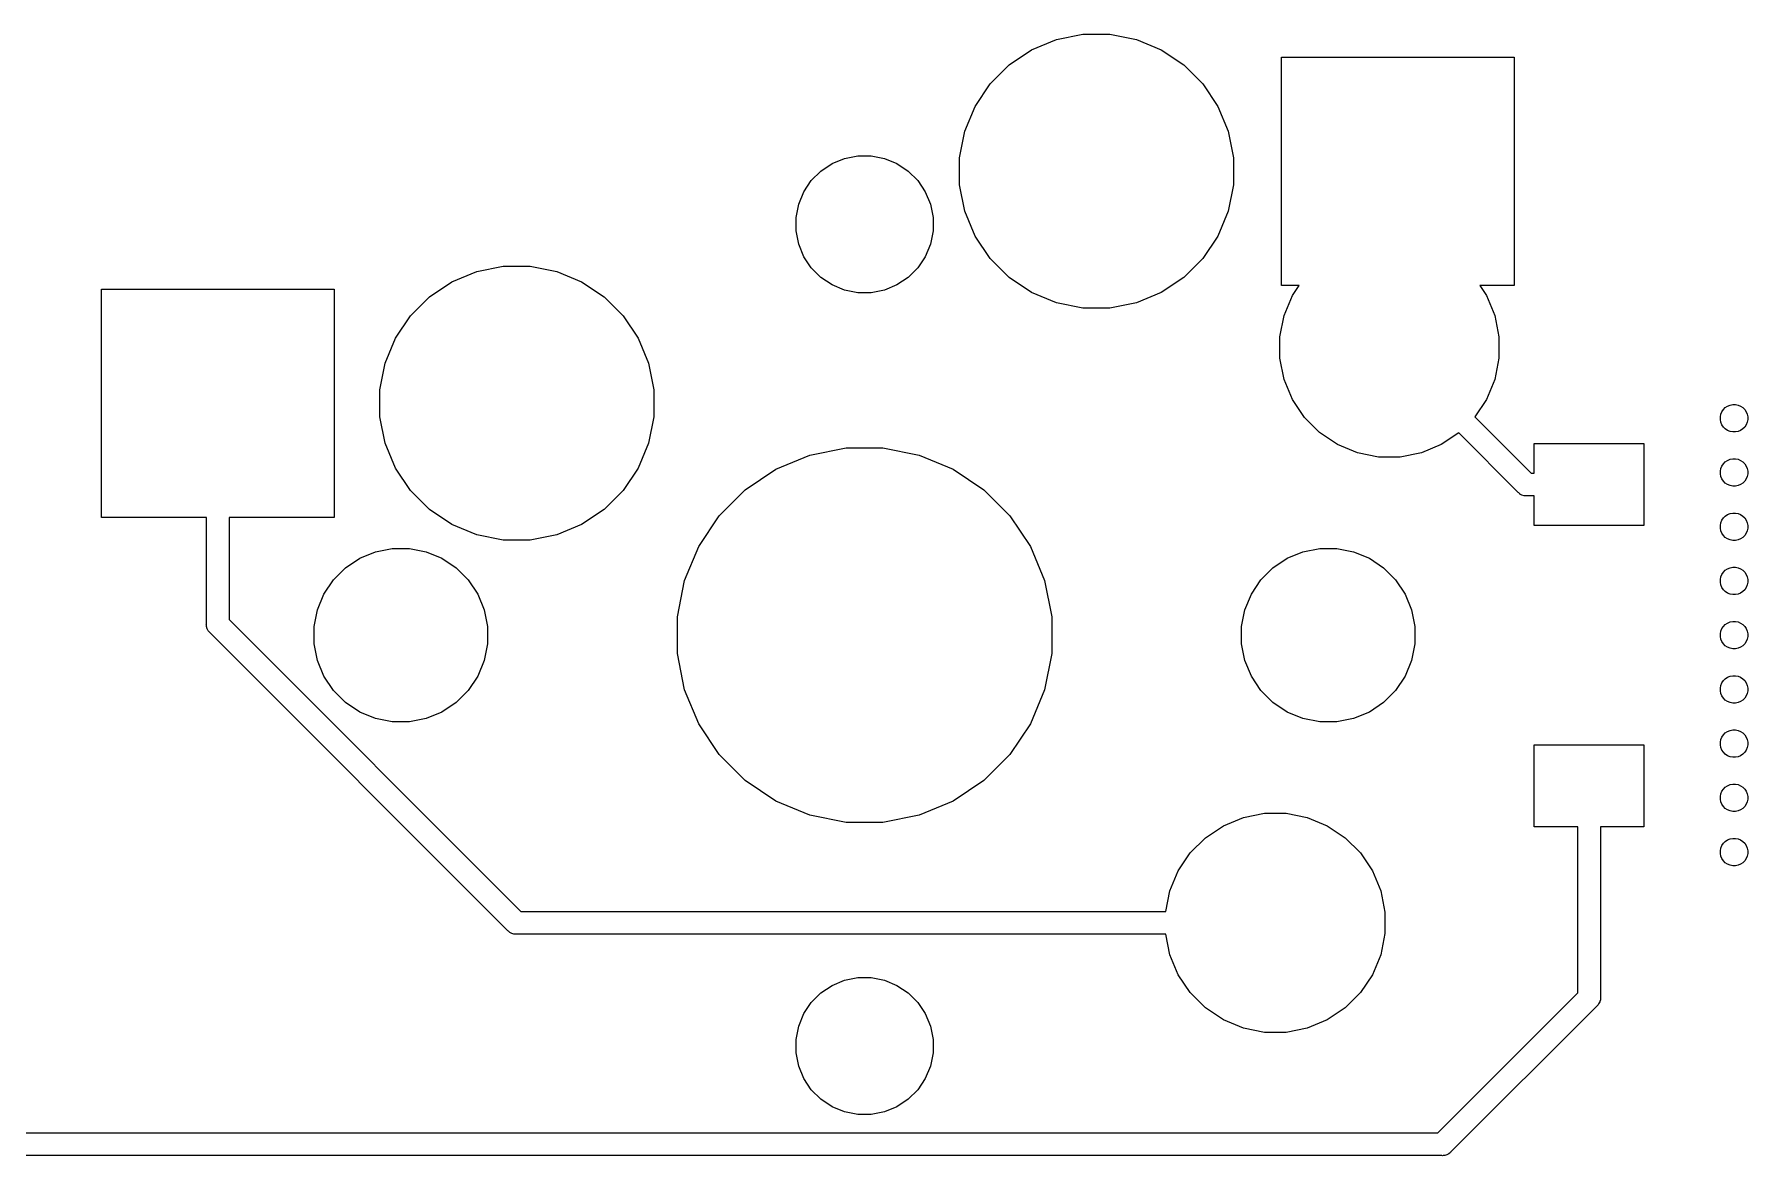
# Model space of a CAD drawing. Extents: x 52 to 337, y -160 to -34.
# Drawn here: x 175.05 to 193.82, y -56.5 to -44.22 of the extents above; entities that cross this region are included whole.
import ezdxf

# ---------------------------------------------------------------- set-up
doc = ezdxf.new("R2010")
doc.units = 0
doc.layers.add('BLACK', color=7, linetype='CONTINUOUS')

msp = doc.modelspace()

# ---------------------------------------------------------------- linework, layer by layer
at = {"layer": 'BLACK', "linetype": 'CONTINUOUS'}
for p, q in [((185.979, -44.3907), (186.252, -44.2776)), ((186.252, -44.2776), (186.542, -44.22)), ((186.542, -44.22), (186.838, -44.22)), ((186.838, -44.22), (187.128, -44.2776)), ((187.128, -44.2776), (187.401, -44.3907)), ((185.734, -44.5549), (185.979, -44.3907)), ((187.401, -44.3907), (187.646, -44.5549)), ((188.717, -46.97), (188.717, -44.47)), ((188.717, -44.47), (191.267, -44.47)), ((191.267, -44.47), (191.267, -46.97)), ((185.525, -44.7638), (185.734, -44.5549)), ((187.646, -44.5549), (187.855, -44.7638)), ((185.361, -45.0095), (185.525, -44.7638)), ((187.855, -44.7638), (188.019, -45.0095)), ((185.248, -45.2825), (185.361, -45.0095)), ((188.019, -45.0095), (188.132, -45.2825)), ((185.19, -45.5723), (185.248, -45.2825)), ((188.132, -45.2825), (188.19, -45.5723)), ((183.795, -45.6354), (183.931, -45.5788)), ((183.931, -45.5788), (184.076, -45.55)), ((184.076, -45.55), (184.224, -45.55)), ((184.224, -45.55), (184.369, -45.5788)), ((184.369, -45.5788), (184.505, -45.6354)), ((185.19, -45.8677), (185.19, -45.5723)), ((188.19, -45.5723), (188.19, -45.8677)), ((183.567, -45.8219), (183.672, -45.7174)), ((183.672, -45.7174), (183.795, -45.6354)), ((184.505, -45.6354), (184.628, -45.7174)), ((184.628, -45.7174), (184.733, -45.8219)), ((183.429, -46.0812), (183.485, -45.9447)), ((183.485, -45.9447), (183.567, -45.8219)), ((184.733, -45.8219), (184.815, -45.9447)), ((184.815, -45.9447), (184.871, -46.0812)), ((185.248, -46.1575), (185.19, -45.8677)), ((188.19, -45.8677), (188.132, -46.1575)), ((183.4, -46.2261), (183.429, -46.0812)), ((184.871, -46.0812), (184.9, -46.2261)), ((185.361, -46.4305), (185.248, -46.1575)), ((188.132, -46.1575), (188.019, -46.4305)), ((183.4, -46.3739), (183.4, -46.2261)), ((184.9, -46.2261), (184.9, -46.3739)), ((183.429, -46.5188), (183.4, -46.3739)), ((183.485, -46.6553), (183.429, -46.5188)), ((184.871, -46.5188), (184.815, -46.6553)), ((184.9, -46.3739), (184.871, -46.5188)), ((185.525, -46.6762), (185.361, -46.4305)), ((188.019, -46.4305), (187.855, -46.6762)), ((183.567, -46.7781), (183.485, -46.6553)), ((184.815, -46.6553), (184.733, -46.7781)), ((185.734, -46.8851), (185.525, -46.6762)), ((187.855, -46.6762), (187.646, -46.8851)), ((179.629, -46.9307), (179.902, -46.8176)), ((179.902, -46.8176), (180.192, -46.76)), ((180.192, -46.76), (180.488, -46.76)), ((180.488, -46.76), (180.778, -46.8176)), ((180.778, -46.8176), (181.051, -46.9307)), ((183.672, -46.8826), (183.567, -46.7781)), ((183.795, -46.9646), (183.672, -46.8826)), ((184.628, -46.8826), (184.505, -46.9646)), ((184.733, -46.7781), (184.628, -46.8826)), ((185.979, -47.0493), (185.734, -46.8851)), ((187.646, -46.8851), (187.401, -47.0493)), ((175.79, -49.51), (175.79, -47.01)), ((175.79, -47.01), (178.34, -47.01)), ((178.34, -47.01), (178.34, -49.51)), ((179.175, -47.3038), (179.384, -47.0949)), ((179.384, -47.0949), (179.629, -46.9307)), ((181.051, -46.9307), (181.296, -47.0949)), ((181.296, -47.0949), (181.505, -47.3038)), ((183.931, -47.0212), (183.795, -46.9646)), ((184.076, -47.05), (183.931, -47.0212)), ((184.224, -47.05), (184.076, -47.05)), ((184.369, -47.0212), (184.224, -47.05)), ((184.505, -46.9646), (184.369, -47.0212)), ((186.252, -47.1624), (185.979, -47.0493)), ((187.401, -47.0493), (187.128, -47.1624)), ((188.911, -46.97), (188.717, -46.97)), ((188.746, -47.3), (188.837, -47.0816)), ((188.837, -47.0816), (188.911, -46.97)), ((191.267, -46.97), (190.889, -46.97)), ((190.889, -46.97), (190.963, -47.0816)), ((190.963, -47.0816), (191.054, -47.3)), ((186.542, -47.22), (186.252, -47.1624)), ((186.838, -47.22), (186.542, -47.22)), ((187.128, -47.1624), (186.838, -47.22)), ((188.7, -47.5318), (188.746, -47.3)), ((191.054, -47.3), (191.1, -47.5318)), ((179.011, -47.5495), (179.175, -47.3038)), ((181.505, -47.3038), (181.669, -47.5495)), ((178.898, -47.8225), (179.011, -47.5495)), ((181.669, -47.5495), (181.782, -47.8225)), ((188.7, -47.7682), (188.7, -47.5318)), ((191.1, -47.5318), (191.1, -47.7682)), ((178.84, -48.1123), (178.898, -47.8225)), ((181.782, -47.8225), (181.84, -48.1123)), ((188.746, -48), (188.7, -47.7682)), ((191.1, -47.7682), (191.054, -48)), ((188.837, -48.2184), (188.746, -48)), ((191.054, -48), (190.963, -48.2184)), ((178.84, -48.4077), (178.84, -48.1123)), ((181.84, -48.1123), (181.84, -48.4077)), ((188.968, -48.415), (188.837, -48.2184)), ((190.963, -48.2184), (190.836, -48.4092)), ((178.898, -48.6975), (178.84, -48.4077)), ((181.84, -48.4077), (181.782, -48.6975)), ((189.135, -48.5821), (188.968, -48.415)), ((190.836, -48.4092), (191.452, -49.025)), ((193.525, -48.4102), (193.531, -48.3812)), ((193.525, -48.4398), (193.525, -48.4102)), ((193.531, -48.3812), (193.542, -48.3539)), ((193.542, -48.3539), (193.558, -48.3294)), ((193.558, -48.3294), (193.579, -48.3085)), ((193.579, -48.3085), (193.604, -48.2921)), ((193.604, -48.2921), (193.631, -48.2808)), ((193.631, -48.2808), (193.66, -48.275)), ((193.66, -48.275), (193.69, -48.275)), ((193.69, -48.275), (193.719, -48.2808)), ((193.719, -48.2808), (193.746, -48.2921)), ((193.746, -48.2921), (193.771, -48.3085)), ((193.771, -48.3085), (193.792, -48.3294)), ((193.792, -48.3294), (193.808, -48.3539)), ((193.808, -48.3539), (193.819, -48.3812)), ((193.819, -48.3812), (193.825, -48.4102)), ((193.825, -48.4102), (193.825, -48.4398)), ((189.332, -48.7134), (189.135, -48.5821)), ((190.659, -48.586), (190.468, -48.7134)), ((191.307, -49.2341), (190.659, -48.586)), ((193.531, -48.4688), (193.525, -48.4398)), ((193.542, -48.4961), (193.531, -48.4688)), ((193.558, -48.5206), (193.542, -48.4961)), ((193.579, -48.5415), (193.558, -48.5206)), ((193.604, -48.5579), (193.579, -48.5415)), ((193.631, -48.5692), (193.604, -48.5579)), ((193.66, -48.575), (193.631, -48.5692)), ((193.69, -48.575), (193.66, -48.575)), ((193.719, -48.5692), (193.69, -48.575)), ((193.746, -48.5579), (193.719, -48.5692)), ((193.771, -48.5415), (193.746, -48.5579)), ((193.792, -48.5206), (193.771, -48.5415)), ((193.808, -48.4961), (193.792, -48.5206)), ((193.819, -48.4688), (193.808, -48.4961)), ((193.825, -48.4398), (193.819, -48.4688)), ((179.011, -48.9705), (178.898, -48.6975)), ((181.782, -48.6975), (181.669, -48.9705)), ((183.552, -48.8288), (183.948, -48.75)), ((183.948, -48.75), (184.352, -48.75)), ((184.352, -48.75), (184.748, -48.8288)), ((189.55, -48.8039), (189.332, -48.7134)), ((190.468, -48.7134), (190.25, -48.8039)), ((191.487, -49.025), (191.487, -48.7)), ((191.487, -48.7), (192.688, -48.7)), ((192.688, -48.7), (192.688, -49.6)), ((179.175, -49.2162), (179.011, -48.9705)), ((181.669, -48.9705), (181.505, -49.2162)), ((182.843, -49.2077), (183.179, -48.9833)), ((183.179, -48.9833), (183.552, -48.8288)), ((184.748, -48.8288), (185.121, -48.9833)), ((185.121, -48.9833), (185.457, -49.2077)), ((189.782, -48.85), (189.55, -48.8039)), ((190.018, -48.85), (189.782, -48.85)), ((190.25, -48.8039), (190.018, -48.85)), ((193.525, -49.004), (193.531, -48.975)), ((193.531, -48.975), (193.542, -48.9477)), ((193.542, -48.9477), (193.558, -48.9231)), ((193.558, -48.9231), (193.579, -48.9022)), ((193.579, -48.9022), (193.604, -48.8858)), ((193.604, -48.8858), (193.631, -48.8745)), ((193.631, -48.8745), (193.66, -48.8687)), ((193.66, -48.8687), (193.69, -48.8687)), ((193.69, -48.8687), (193.719, -48.8745)), ((193.719, -48.8745), (193.746, -48.8858)), ((193.746, -48.8858), (193.771, -48.9022)), ((193.771, -48.9022), (193.792, -48.9231)), ((193.792, -48.9231), (193.808, -48.9477)), ((193.808, -48.9477), (193.819, -48.975)), ((193.819, -48.975), (193.825, -49.004)), ((191.452, -49.025), (191.487, -49.025)), ((193.525, -49.0335), (193.525, -49.004)), ((193.531, -49.0625), (193.525, -49.0335)), ((193.542, -49.0898), (193.531, -49.0625)), ((193.558, -49.1144), (193.542, -49.0898)), ((193.579, -49.1353), (193.558, -49.1144)), ((193.604, -49.1517), (193.579, -49.1353)), ((193.631, -49.163), (193.604, -49.1517)), ((193.66, -49.1687), (193.631, -49.163)), ((193.69, -49.1687), (193.66, -49.1687)), ((193.719, -49.163), (193.69, -49.1687)), ((193.746, -49.1517), (193.719, -49.163)), ((193.771, -49.1353), (193.746, -49.1517)), ((193.792, -49.1144), (193.771, -49.1353)), ((193.808, -49.0898), (193.792, -49.1144)), ((193.819, -49.0625), (193.808, -49.0898)), ((193.825, -49.0335), (193.819, -49.0625)), ((193.825, -49.004), (193.825, -49.0335)), ((179.384, -49.4251), (179.175, -49.2162)), ((181.505, -49.2162), (181.296, -49.4251)), ((182.558, -49.4932), (182.843, -49.2077)), ((185.457, -49.2077), (185.742, -49.4932)), ((191.311, -49.2388), (191.307, -49.2341)), ((191.316, -49.2427), (191.311, -49.2388)), ((191.328, -49.2524), (191.316, -49.2427)), ((191.316, -49.2427), (191.316, -49.2427)), ((191.33, -49.2544), (191.328, -49.2524)), ((191.352, -49.266), (191.33, -49.2544)), ((191.375, -49.2732), (191.352, -49.266)), ((191.394, -49.275), (191.375, -49.2732)), ((191.4, -49.2756), (191.394, -49.275)), ((191.394, -49.275), (191.394, -49.275)), ((191.406, -49.275), (191.4, -49.2756)), ((191.487, -49.275), (191.406, -49.275)), ((191.487, -49.6), (191.487, -49.275)), ((176.94, -49.51), (175.79, -49.51)), ((176.94, -50.6759), (176.94, -49.51)), ((178.34, -49.51), (177.19, -49.51)), ((177.19, -49.51), (177.19, -50.6302)), ((179.629, -49.5893), (179.384, -49.4251)), ((181.296, -49.4251), (181.051, -49.5893)), ((182.333, -49.829), (182.558, -49.4932)), ((185.742, -49.4932), (185.967, -49.829)), ((193.531, -49.5687), (193.542, -49.5414)), ((193.542, -49.5414), (193.558, -49.5169)), ((193.558, -49.5169), (193.579, -49.496)), ((193.579, -49.496), (193.604, -49.4796)), ((193.604, -49.4796), (193.631, -49.4683)), ((193.631, -49.4683), (193.66, -49.4625)), ((193.66, -49.4625), (193.69, -49.4625)), ((193.69, -49.4625), (193.719, -49.4683)), ((193.719, -49.4683), (193.746, -49.4796)), ((193.746, -49.4796), (193.771, -49.496)), ((193.771, -49.496), (193.792, -49.5169)), ((193.792, -49.5169), (193.808, -49.5414)), ((193.808, -49.5414), (193.819, -49.5687)), ((179.902, -49.7024), (179.629, -49.5893)), ((180.192, -49.76), (179.902, -49.7024)), ((180.778, -49.7024), (180.488, -49.76)), ((181.051, -49.5893), (180.778, -49.7024)), ((192.688, -49.6), (191.487, -49.6)), ((193.525, -49.5977), (193.531, -49.5687)), ((193.525, -49.6273), (193.525, -49.5977)), ((193.531, -49.6563), (193.525, -49.6273)), ((193.542, -49.6836), (193.531, -49.6563)), ((193.558, -49.7081), (193.542, -49.6836)), ((193.579, -49.729), (193.558, -49.7081)), ((193.604, -49.7454), (193.579, -49.729)), ((193.771, -49.729), (193.746, -49.7454)), ((193.792, -49.7081), (193.771, -49.729)), ((193.808, -49.6836), (193.792, -49.7081)), ((193.819, -49.6563), (193.808, -49.6836)), ((193.819, -49.5687), (193.825, -49.5977)), ((193.825, -49.6273), (193.819, -49.6563)), ((193.825, -49.5977), (193.825, -49.6273)), ((178.62, -49.9581), (178.793, -49.8865)), ((178.793, -49.8865), (178.976, -49.85)), ((178.976, -49.85), (179.164, -49.85)), ((179.164, -49.85), (179.347, -49.8865)), ((179.347, -49.8865), (179.52, -49.9581)), ((180.488, -49.76), (180.192, -49.76)), ((182.179, -50.202), (182.333, -49.829)), ((185.967, -49.829), (186.121, -50.202)), ((188.78, -49.9581), (188.953, -49.8865)), ((188.953, -49.8865), (189.136, -49.85)), ((189.136, -49.85), (189.324, -49.85)), ((189.324, -49.85), (189.507, -49.8865)), ((189.507, -49.8865), (189.68, -49.9581)), ((193.631, -49.7567), (193.604, -49.7454)), ((193.66, -49.7625), (193.631, -49.7567)), ((193.69, -49.7625), (193.66, -49.7625)), ((193.719, -49.7567), (193.69, -49.7625)), ((193.746, -49.7454), (193.719, -49.7567)), ((178.332, -50.1944), (178.464, -50.0621)), ((178.464, -50.0621), (178.62, -49.9581)), ((179.52, -49.9581), (179.676, -50.0621)), ((179.676, -50.0621), (179.808, -50.1944)), ((188.492, -50.1944), (188.624, -50.0621)), ((188.624, -50.0621), (188.78, -49.9581)), ((189.68, -49.9581), (189.836, -50.0621)), ((189.836, -50.0621), (189.968, -50.1944)), ((193.542, -50.1352), (193.558, -50.1106)), ((193.558, -50.1106), (193.579, -50.0897)), ((193.579, -50.0897), (193.604, -50.0733)), ((193.604, -50.0733), (193.631, -50.062)), ((193.631, -50.062), (193.66, -50.0562)), ((193.66, -50.0562), (193.69, -50.0562)), ((193.69, -50.0562), (193.719, -50.062)), ((193.719, -50.062), (193.746, -50.0733)), ((193.746, -50.0733), (193.771, -50.0897)), ((193.771, -50.0897), (193.792, -50.1106)), ((193.792, -50.1106), (193.808, -50.1352)), ((178.228, -50.35), (178.332, -50.1944)), ((179.808, -50.1944), (179.912, -50.35)), ((182.1, -50.5981), (182.179, -50.202)), ((186.121, -50.202), (186.2, -50.5981)), ((188.388, -50.35), (188.492, -50.1944)), ((189.968, -50.1944), (190.072, -50.35)), ((193.525, -50.1915), (193.531, -50.1625)), ((193.525, -50.221), (193.525, -50.1915)), ((193.531, -50.25), (193.525, -50.221)), ((193.531, -50.1625), (193.542, -50.1352)), ((193.542, -50.2773), (193.531, -50.25)), ((193.558, -50.3019), (193.542, -50.2773)), ((193.579, -50.3228), (193.558, -50.3019)), ((193.792, -50.3019), (193.771, -50.3228)), ((193.808, -50.2773), (193.792, -50.3019)), ((193.808, -50.1352), (193.819, -50.1625)), ((193.819, -50.25), (193.808, -50.2773)), ((193.819, -50.1625), (193.825, -50.1915)), ((193.825, -50.221), (193.819, -50.25)), ((193.825, -50.1915), (193.825, -50.221)), ((178.157, -50.5229), (178.228, -50.35)), ((179.912, -50.35), (179.983, -50.5229)), ((188.317, -50.5229), (188.388, -50.35)), ((190.072, -50.35), (190.143, -50.5229)), ((193.604, -50.3392), (193.579, -50.3228)), ((193.631, -50.3505), (193.604, -50.3392)), ((193.66, -50.3562), (193.631, -50.3505)), ((193.69, -50.3562), (193.66, -50.3562)), ((193.719, -50.3505), (193.69, -50.3562)), ((193.746, -50.3392), (193.719, -50.3505)), ((193.771, -50.3228), (193.746, -50.3392)), ((176.939, -50.682), (176.94, -50.6759)), ((177.19, -50.6302), (180.385, -53.825)), ((178.12, -50.7064), (178.157, -50.5229)), ((179.983, -50.5229), (180.02, -50.7064)), ((182.1, -51.0019), (182.1, -50.5981)), ((186.2, -50.5981), (186.2, -51.0019)), ((188.28, -50.7064), (188.317, -50.5229)), ((190.143, -50.5229), (190.18, -50.7064)), ((193.579, -50.6835), (193.604, -50.6671)), ((193.604, -50.6671), (193.631, -50.6558)), ((193.631, -50.6558), (193.66, -50.65)), ((193.66, -50.65), (193.69, -50.65)), ((193.69, -50.65), (193.719, -50.6558)), ((193.719, -50.6558), (193.746, -50.6671)), ((193.746, -50.6671), (193.771, -50.6835)), ((176.94, -50.6881), (176.939, -50.682)), ((176.942, -50.7065), (176.94, -50.6881)), ((176.94, -50.6881), (176.94, -50.6881)), ((176.949, -50.7301), (176.942, -50.7065)), ((176.961, -50.7518), (176.949, -50.7301)), ((176.976, -50.7708), (176.961, -50.7518)), ((176.981, -50.7747), (176.976, -50.7708)), ((180.24, -54.0341), (176.981, -50.7747)), ((178.12, -50.8936), (178.12, -50.7064)), ((180.02, -50.7064), (180.02, -50.8936)), ((188.28, -50.8936), (188.28, -50.7064)), ((190.18, -50.7064), (190.18, -50.8936)), ((193.525, -50.7852), (193.531, -50.7562)), ((193.525, -50.8148), (193.525, -50.7852)), ((193.531, -50.8438), (193.525, -50.8148)), ((193.531, -50.7562), (193.542, -50.7289)), ((193.542, -50.8711), (193.531, -50.8438)), ((193.542, -50.7289), (193.558, -50.7044)), ((193.558, -50.7044), (193.579, -50.6835)), ((193.771, -50.6835), (193.792, -50.7044)), ((193.792, -50.7044), (193.808, -50.7289)), ((193.808, -50.7289), (193.819, -50.7562)), ((193.819, -50.8438), (193.808, -50.8711)), ((193.819, -50.7562), (193.825, -50.7852)), ((193.825, -50.8148), (193.819, -50.8438)), ((193.825, -50.7852), (193.825, -50.8148)), ((178.157, -51.0771), (178.12, -50.8936)), ((180.02, -50.8936), (179.983, -51.0771)), ((182.179, -51.398), (182.1, -51.0019)), ((186.2, -51.0019), (186.121, -51.398)), ((188.317, -51.0771), (188.28, -50.8936)), ((190.18, -50.8936), (190.143, -51.0771)), ((193.558, -50.8956), (193.542, -50.8711)), ((193.579, -50.9165), (193.558, -50.8956)), ((193.604, -50.9329), (193.579, -50.9165)), ((193.631, -50.9442), (193.604, -50.9329)), ((193.66, -50.95), (193.631, -50.9442)), ((193.69, -50.95), (193.66, -50.95)), ((193.719, -50.9442), (193.69, -50.95)), ((193.746, -50.9329), (193.719, -50.9442)), ((193.771, -50.9165), (193.746, -50.9329)), ((193.792, -50.8956), (193.771, -50.9165)), ((193.808, -50.8711), (193.792, -50.8956)), ((178.228, -51.25), (178.157, -51.0771)), ((179.983, -51.0771), (179.912, -51.25)), ((188.388, -51.25), (188.317, -51.0771)), ((190.143, -51.0771), (190.072, -51.25)), ((178.332, -51.4056), (178.228, -51.25)), ((178.464, -51.5379), (178.332, -51.4056)), ((179.808, -51.4056), (179.676, -51.5379)), ((179.912, -51.25), (179.808, -51.4056)), ((182.333, -51.771), (182.179, -51.398)), ((186.121, -51.398), (185.967, -51.771)), ((188.492, -51.4056), (188.388, -51.25)), ((188.624, -51.5379), (188.492, -51.4056)), ((189.968, -51.4056), (189.836, -51.5379)), ((190.072, -51.25), (189.968, -51.4056)), ((193.525, -51.379), (193.531, -51.35)), ((193.525, -51.4085), (193.525, -51.379)), ((193.531, -51.4375), (193.525, -51.4085)), ((193.531, -51.35), (193.542, -51.3227)), ((193.542, -51.3227), (193.558, -51.2981)), ((193.558, -51.2981), (193.579, -51.2772)), ((193.579, -51.2772), (193.604, -51.2608)), ((193.604, -51.2608), (193.631, -51.2495)), ((193.631, -51.2495), (193.66, -51.2437)), ((193.66, -51.2437), (193.69, -51.2437)), ((193.69, -51.2437), (193.719, -51.2495)), ((193.719, -51.2495), (193.746, -51.2608)), ((193.746, -51.2608), (193.771, -51.2772)), ((193.771, -51.2772), (193.792, -51.2981)), ((193.792, -51.2981), (193.808, -51.3227)), ((193.808, -51.3227), (193.819, -51.35)), ((193.819, -51.35), (193.825, -51.379)), ((193.825, -51.4085), (193.819, -51.4375)), ((193.825, -51.379), (193.825, -51.4085)), ((178.62, -51.6419), (178.464, -51.5379)), ((179.676, -51.5379), (179.52, -51.6419)), ((188.78, -51.6419), (188.624, -51.5379)), ((189.836, -51.5379), (189.68, -51.6419)), ((193.542, -51.4648), (193.531, -51.4375)), ((193.558, -51.4894), (193.542, -51.4648)), ((193.579, -51.5103), (193.558, -51.4894)), ((193.604, -51.5267), (193.579, -51.5103)), ((193.631, -51.538), (193.604, -51.5267)), ((193.66, -51.5437), (193.631, -51.538)), ((193.69, -51.5437), (193.66, -51.5437)), ((193.719, -51.538), (193.69, -51.5437)), ((193.746, -51.5267), (193.719, -51.538)), ((193.771, -51.5103), (193.746, -51.5267)), ((193.792, -51.4894), (193.771, -51.5103)), ((193.808, -51.4648), (193.792, -51.4894)), ((193.819, -51.4375), (193.808, -51.4648)), ((178.793, -51.7135), (178.62, -51.6419)), ((178.976, -51.75), (178.793, -51.7135)), ((179.164, -51.75), (178.976, -51.75)), ((179.347, -51.7135), (179.164, -51.75)), ((179.52, -51.6419), (179.347, -51.7135)), ((182.558, -52.1068), (182.333, -51.771)), ((185.967, -51.771), (185.742, -52.1068)), ((188.953, -51.7135), (188.78, -51.6419)), ((189.136, -51.75), (188.953, -51.7135)), ((189.324, -51.75), (189.136, -51.75)), ((189.507, -51.7135), (189.324, -51.75)), ((189.68, -51.6419), (189.507, -51.7135)), ((193.525, -51.9727), (193.531, -51.9437)), ((193.525, -52.0023), (193.525, -51.9727)), ((193.531, -51.9437), (193.542, -51.9164)), ((193.542, -51.9164), (193.558, -51.8919)), ((193.558, -51.8919), (193.579, -51.871)), ((193.579, -51.871), (193.604, -51.8546)), ((193.604, -51.8546), (193.631, -51.8433)), ((193.631, -51.8433), (193.66, -51.8375)), ((193.66, -51.8375), (193.69, -51.8375)), ((193.69, -51.8375), (193.719, -51.8433)), ((193.719, -51.8433), (193.746, -51.8546)), ((193.746, -51.8546), (193.771, -51.871)), ((193.771, -51.871), (193.792, -51.8919)), ((193.792, -51.8919), (193.808, -51.9164)), ((193.808, -51.9164), (193.819, -51.9437)), ((193.819, -51.9437), (193.825, -51.9727)), ((193.825, -51.9727), (193.825, -52.0023)), ((182.843, -52.3923), (182.558, -52.1068)), ((185.742, -52.1068), (185.457, -52.3923)), ((191.487, -52.9), (191.487, -52)), ((191.487, -52), (192.688, -52)), ((192.688, -52), (192.688, -52.9)), ((193.531, -52.0313), (193.525, -52.0023)), ((193.542, -52.0586), (193.531, -52.0313)), ((193.558, -52.0831), (193.542, -52.0586)), ((193.579, -52.104), (193.558, -52.0831)), ((193.604, -52.1204), (193.579, -52.104)), ((193.631, -52.1317), (193.604, -52.1204)), ((193.66, -52.1375), (193.631, -52.1317)), ((193.69, -52.1375), (193.66, -52.1375)), ((193.719, -52.1317), (193.69, -52.1375)), ((193.746, -52.1204), (193.719, -52.1317)), ((193.771, -52.104), (193.746, -52.1204)), ((193.792, -52.0831), (193.771, -52.104)), ((193.808, -52.0586), (193.792, -52.0831)), ((193.819, -52.0313), (193.808, -52.0586)), ((193.825, -52.0023), (193.819, -52.0313)), ((183.179, -52.6167), (182.843, -52.3923)), ((185.457, -52.3923), (185.121, -52.6167)), ((193.525, -52.5665), (193.531, -52.5375)), ((193.531, -52.5375), (193.542, -52.5102)), ((193.542, -52.5102), (193.558, -52.4856)), ((193.558, -52.4856), (193.579, -52.4647)), ((193.579, -52.4647), (193.604, -52.4483)), ((193.604, -52.4483), (193.631, -52.437)), ((193.631, -52.437), (193.66, -52.4312)), ((193.66, -52.4312), (193.69, -52.4312)), ((193.69, -52.4312), (193.719, -52.437)), ((193.719, -52.437), (193.746, -52.4483)), ((193.746, -52.4483), (193.771, -52.4647)), ((193.771, -52.4647), (193.792, -52.4856)), ((193.792, -52.4856), (193.808, -52.5102)), ((193.808, -52.5102), (193.819, -52.5375)), ((193.819, -52.5375), (193.825, -52.5665)), ((183.552, -52.7712), (183.179, -52.6167)), ((185.121, -52.6167), (184.748, -52.7712)), ((193.525, -52.596), (193.525, -52.5665)), ((193.531, -52.625), (193.525, -52.596)), ((193.542, -52.6523), (193.531, -52.625)), ((193.558, -52.6769), (193.542, -52.6523)), ((193.579, -52.6978), (193.558, -52.6769)), ((193.604, -52.7142), (193.579, -52.6978)), ((193.631, -52.7255), (193.604, -52.7142)), ((193.66, -52.7312), (193.631, -52.7255)), ((193.69, -52.7312), (193.66, -52.7312)), ((193.719, -52.7255), (193.69, -52.7312)), ((193.746, -52.7142), (193.719, -52.7255)), ((193.771, -52.6978), (193.746, -52.7142)), ((193.792, -52.6769), (193.771, -52.6978)), ((193.808, -52.6523), (193.792, -52.6769)), ((193.819, -52.625), (193.808, -52.6523)), ((193.825, -52.596), (193.819, -52.625)), ((193.825, -52.5665), (193.825, -52.596)), ((183.948, -52.85), (183.552, -52.7712)), ((184.352, -52.85), (183.948, -52.85)), ((184.748, -52.7712), (184.352, -52.85)), ((187.885, -53.0179), (188.082, -52.8866)), ((188.082, -52.8866), (188.3, -52.7961)), ((188.3, -52.7961), (188.532, -52.75)), ((188.532, -52.75), (188.768, -52.75)), ((188.768, -52.75), (189, -52.7961)), ((189, -52.7961), (189.218, -52.8866)), ((189.218, -52.8866), (189.415, -53.0179)), ((191.963, -52.9), (191.487, -52.9)), ((191.962, -54.717), (191.963, -52.9)), ((192.688, -52.9), (192.212, -52.9)), ((192.212, -52.9), (192.212, -54.7626)), ((187.718, -53.185), (187.885, -53.0179)), ((189.415, -53.0179), (189.582, -53.185)), ((193.531, -53.1312), (193.542, -53.1039)), ((193.542, -53.1039), (193.558, -53.0794)), ((193.558, -53.0794), (193.579, -53.0585)), ((193.579, -53.0585), (193.604, -53.0421)), ((193.604, -53.0421), (193.631, -53.0308)), ((193.631, -53.0308), (193.66, -53.025)), ((193.66, -53.025), (193.69, -53.025)), ((193.69, -53.025), (193.719, -53.0308)), ((193.719, -53.0308), (193.746, -53.0421)), ((193.746, -53.0421), (193.771, -53.0585)), ((193.771, -53.0585), (193.792, -53.0794)), ((193.792, -53.0794), (193.808, -53.1039)), ((193.808, -53.1039), (193.819, -53.1312)), ((187.587, -53.3816), (187.718, -53.185)), ((189.582, -53.185), (189.713, -53.3816)), ((193.525, -53.1602), (193.531, -53.1312)), ((193.525, -53.1898), (193.525, -53.1602)), ((193.531, -53.2188), (193.525, -53.1898)), ((193.542, -53.2461), (193.531, -53.2188)), ((193.558, -53.2706), (193.542, -53.2461)), ((193.579, -53.2915), (193.558, -53.2706)), ((193.604, -53.3079), (193.579, -53.2915)), ((193.631, -53.3192), (193.604, -53.3079)), ((193.746, -53.3079), (193.719, -53.3192)), ((193.771, -53.2915), (193.746, -53.3079)), ((193.792, -53.2706), (193.771, -53.2915)), ((193.808, -53.2461), (193.792, -53.2706)), ((193.819, -53.2188), (193.808, -53.2461)), ((193.819, -53.1312), (193.825, -53.1602)), ((193.825, -53.1898), (193.819, -53.2188)), ((193.825, -53.1602), (193.825, -53.1898)), ((187.496, -53.6), (187.587, -53.3816)), ((189.713, -53.3816), (189.804, -53.6)), ((193.66, -53.325), (193.631, -53.3192)), ((193.69, -53.325), (193.66, -53.325)), ((193.719, -53.3192), (193.69, -53.325)), ((187.451, -53.825), (187.496, -53.6)), ((189.804, -53.6), (189.85, -53.8318)), ((180.385, -53.825), (187.451, -53.825)), ((189.85, -53.8318), (189.85, -54.0682)), ((180.244, -54.0388), (180.24, -54.0341)), ((180.249, -54.0427), (180.244, -54.0388)), ((180.263, -54.0544), (180.249, -54.0427)), ((180.249, -54.0427), (180.249, -54.0427)), ((180.272, -54.059), (180.263, -54.0544)), ((180.285, -54.066), (180.272, -54.059)), ((180.308, -54.0732), (180.285, -54.066)), ((180.327, -54.075), (180.308, -54.0732)), ((180.333, -54.0756), (180.327, -54.075)), ((180.327, -54.075), (180.327, -54.075)), ((180.339, -54.075), (180.333, -54.0756)), ((187.451, -54.075), (180.339, -54.075)), ((187.496, -54.3), (187.451, -54.075)), ((189.85, -54.0682), (189.804, -54.3)), ((187.587, -54.5184), (187.496, -54.3)), ((189.804, -54.3), (189.713, -54.5184)), ((183.795, -54.6354), (183.931, -54.5788)), ((183.931, -54.5788), (184.076, -54.55)), ((184.076, -54.55), (184.224, -54.55)), ((184.224, -54.55), (184.369, -54.5788)), ((184.369, -54.5788), (184.505, -54.6354)), ((187.718, -54.715), (187.587, -54.5184)), ((189.713, -54.5184), (189.582, -54.715)), ((183.567, -54.8219), (183.672, -54.7174)), ((183.672, -54.7174), (183.795, -54.6354)), ((184.505, -54.6354), (184.628, -54.7174)), ((184.628, -54.7174), (184.733, -54.8219)), ((187.885, -54.8821), (187.718, -54.715)), ((189.582, -54.715), (189.415, -54.8821)), ((190.429, -56.25), (191.962, -54.717)), ((192.211, -54.7933), (192.205, -54.812)), ((192.212, -54.7749), (192.211, -54.7933)), ((192.212, -54.7626), (192.213, -54.7687)), ((192.213, -54.7687), (192.212, -54.7749)), ((192.212, -54.7749), (192.212, -54.7749)), ((183.429, -55.0812), (183.485, -54.9447)), ((183.485, -54.9447), (183.567, -54.8219)), ((184.733, -54.8219), (184.815, -54.9447)), ((184.815, -54.9447), (184.871, -55.0812)), ((188.082, -55.0134), (187.885, -54.8821)), ((189.415, -54.8821), (189.218, -55.0134)), ((192.172, -54.8615), (190.574, -56.459)), ((192.176, -54.8576), (192.172, -54.8615)), ((192.185, -54.8474), (192.176, -54.8576)), ((192.192, -54.8385), (192.185, -54.8474)), ((192.204, -54.8168), (192.192, -54.8385)), ((192.205, -54.812), (192.204, -54.8168)), ((183.4, -55.2261), (183.429, -55.0812)), ((184.871, -55.0812), (184.9, -55.2261)), ((188.3, -55.1039), (188.082, -55.0134)), ((188.532, -55.15), (188.3, -55.1039)), ((188.768, -55.15), (188.532, -55.15)), ((189, -55.1039), (188.768, -55.15)), ((189.218, -55.0134), (189, -55.1039)), ((183.4, -55.3739), (183.4, -55.2261)), ((184.9, -55.2261), (184.9, -55.3739)), ((183.429, -55.5188), (183.4, -55.3739)), ((183.485, -55.6553), (183.429, -55.5188)), ((184.871, -55.5188), (184.815, -55.6553)), ((184.9, -55.3739), (184.871, -55.5188)), ((183.567, -55.7781), (183.485, -55.6553)), ((184.815, -55.6553), (184.733, -55.7781)), ((183.672, -55.8826), (183.567, -55.7781)), ((183.795, -55.9646), (183.672, -55.8826)), ((184.628, -55.8826), (184.505, -55.9646)), ((184.733, -55.7781), (184.628, -55.8826)), ((183.931, -56.0212), (183.795, -55.9646)), ((184.076, -56.05), (183.931, -56.0212)), ((184.224, -56.05), (184.076, -56.05)), ((184.369, -56.0212), (184.224, -56.05)), ((184.505, -55.9646), (184.369, -56.0212)), ((174.696, -56.25), (190.429, -56.25)), ((190.506, -56.4982), (190.487, -56.5)), ((190.529, -56.491), (190.506, -56.4982)), ((190.551, -56.4794), (190.529, -56.491)), ((190.57, -56.4638), (190.551, -56.4794)), ((190.574, -56.459), (190.57, -56.4638)), ((190.475, -56.5), (174.65, -56.5)), ((190.481, -56.5006), (190.475, -56.5)), ((190.487, -56.5), (190.481, -56.5006)), ((190.487, -56.5), (190.487, -56.5))]:
    msp.add_line(p, q, dxfattribs=at)

doc.saveas('drawing.dxf')
